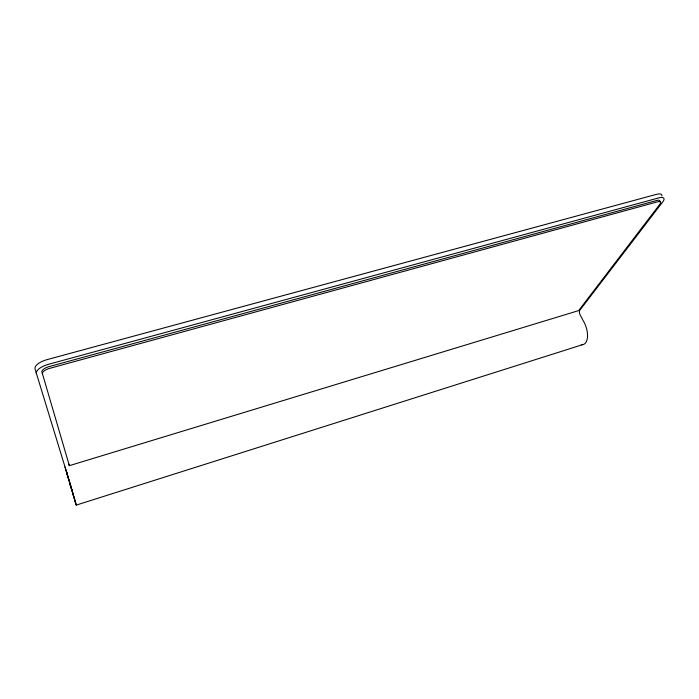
<?xml version="1.0" encoding="UTF-8"?>
<svg xmlns="http://www.w3.org/2000/svg" width="699" height="699" viewBox="0 0 699 699"><rect width="100%" height="100%" fill="white"/><g stroke="black" fill="none" stroke-linecap="round" stroke-linejoin="round"><path stroke-width="1.05" d="M74.522 499.322L76.261 505.097L582.73 344.633M659.777 201.81A6.99 2.324 -29.8 0 0 657.252 200.325L48.082 366.888A8.449 3.46 -15.3 0 0 41.844 371.711L69.358 465.665L578.658 310.601L660.337 203.592A6.99 2.315 -29.7 0 0 658.047 201.679L48.607 368.653A8.458 3.451 -15.4 0 0 42.359 373.476L42.429 374M75.195 501.585L75.658 503.035L75.422 502.153M69.306 481.524L72.713 492.821M65.007 466.941L70.459 485.482M67.611 475.39L66.396 471.414L68.895 480.187M68.528 478.483L35.055 369.002A14.076 5.819 -15.2 0 1 47.13 359.601L656.352 194.383A11.647 3.906 -29.8 0 1 661.918 195.973M74.976 500.921L72.486 492.472M68.214 477.356L70.782 486.137M73.937 497.4L70.049 484.154M68.921 464.197L69.358 465.665M70.756 485.997L72.093 490.584M69.926 483.752L71.315 488.505M73.107 494.079L74.487 498.833M71.586 488.933L73.369 494.962M74.094 497.505L75.387 501.943M74.889 500.257L76.261 505.097M36.409 373.668A14.111 5.775 -15.3 0 1 48.519 364.293L658.458 197.966A11.665 3.871 -29.8 0 1 662.888 201.714L579.855 310.19A3.67 1.87 72.4 0 0 580.187 314.987L583.123 320.553A15.859 7.951 71.9 0 1 587.475 337.093A15.859 7.951 71.9 0 1 581.28 344.59"/></g></svg>
